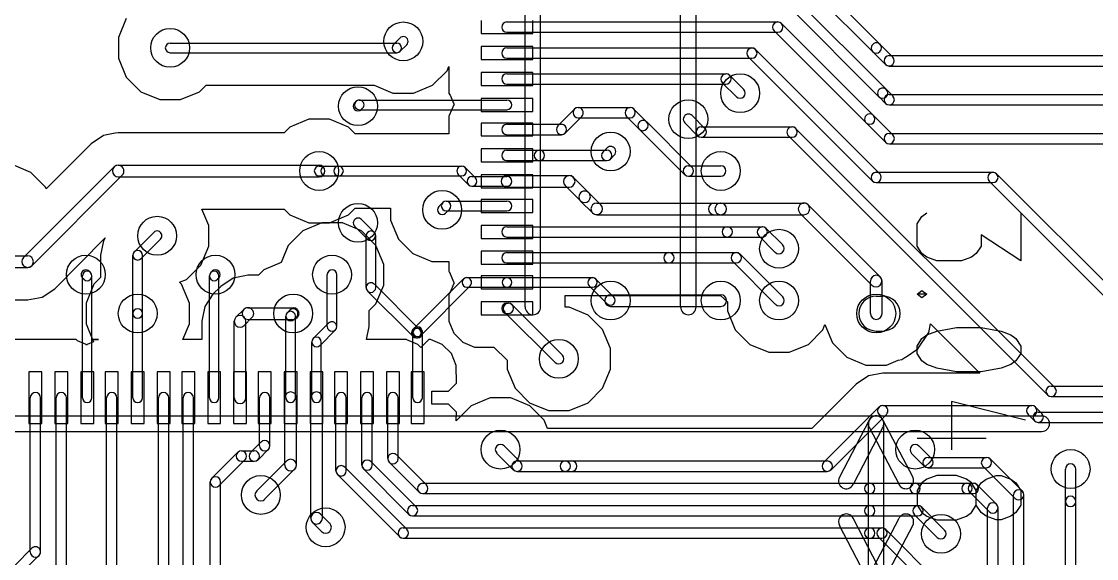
# Model space of a CAD drawing. Extents: x -29274 to 69862, y 24345 to 162744.
# Drawn here: x 44353 to 52650, y 36480 to 40624 of the extents above; entities that cross this region are included whole.
import ezdxf

# ---------------------------------------------------------------- set-up
doc = ezdxf.new("R2010")
doc.units = 0
doc.layers.add('BLACK', color=1, linetype='CONTINUOUS')

msp = doc.modelspace()

# ---------------------------------------------------------------- linework, layer by layer
at = {"layer": 'BLACK'}
for p, q in [((48240, 38421), (48240, 48049)), ((48360, 38421), (48360, 48049)), ((49440, 38421), (49440, 48049)), ((49560, 38421), (49560, 48049)), ((50229, 41198), (50978, 40449)), ((50172, 41141), (50921, 40392)), ((50971, 40042), (50272, 40741)), ((51028, 40099), (50329, 40798)), ((45162, 40646), (45101, 40500)), ((45162, 40646), (45101, 40500)), ((47900, 40630), (47900, 40530)), ((48100, 40620), (50190, 40620)), ((48300, 40530), (48300, 40630)), ((50218, 40608), (50928, 39898)), ((45101, 40500), (45101, 40341)), ((45101, 40500), (45101, 40341)), ((47224, 40446), (47274, 40496)), ((47900, 40530), (48300, 40530)), ((48100, 40540), (50190, 40540)), ((50162, 40552), (50872, 39842)), ((45500, 40457), (47250, 40457)), ((47276, 40394), (47326, 40444)), ((48300, 40430), (47900, 40430)), ((47900, 40430), (47900, 40330)), ((48100, 40420), (49990, 40420)), ((48300, 40330), (48300, 40430)), ((50019, 40408), (50978, 39449)), ((51078, 40349), (50979, 40448)), ((45101, 40341), (45162, 40194)), ((45101, 40341), (45162, 40194)), ((45500, 40383), (47250, 40383)), ((47900, 40330), (48300, 40330)), ((48100, 40340), (49990, 40340)), ((49962, 40351), (50921, 39392)), ((51021, 40292), (50922, 40391)), ((51050, 40360), (52800, 40360)), ((47526, 40132), (47638, 40244)), ((47526, 40132), (47638, 40244)), ((47638, 40244), (47651, 40276)), ((47638, 40244), (47651, 40276)), ((47651, 40276), (47651, 40181)), ((47651, 40276), (47651, 40181)), ((51050, 40280), (52800, 40280)), ((45162, 40194), (45274, 40082)), ((45162, 40194), (45274, 40082)), ((47651, 40181), (47651, 40081)), ((47651, 40181), (47651, 40081)), ((48300, 40230), (47900, 40230)), ((47900, 40230), (47900, 40130)), ((48100, 40220), (49790, 40220)), ((48300, 40130), (48300, 40230)), ((49819, 40208), (49928, 40099)), ((45274, 40082), (45420, 40021)), ((45274, 40082), (45420, 40021)), ((45579, 40021), (45726, 40082)), ((45579, 40021), (45726, 40082)), ((45726, 40082), (45777, 40133)), ((45726, 40082), (45777, 40133)), ((45777, 40133), (47073, 40133)), ((45777, 40133), (47073, 40133)), ((47073, 40133), (47074, 40132)), ((47073, 40133), (47074, 40132)), ((47074, 40132), (47220, 40071)), ((47074, 40132), (47220, 40071)), ((47379, 40071), (47526, 40132)), ((47379, 40071), (47526, 40132)), ((47651, 40079), (47650, 40067)), ((47651, 40079), (47650, 40067)), ((47651, 40081), (47651, 40080)), ((47651, 40081), (47651, 40080)), ((47651, 40080), (47651, 40079)), ((47651, 40080), (47651, 40079)), ((47900, 40130), (48300, 40130)), ((48100, 40140), (49790, 40140)), ((49762, 40151), (49871, 40042)), ((51078, 40049), (51029, 40098)), ((45420, 40021), (45579, 40021)), ((45420, 40021), (45579, 40021)), ((46924, 39996), (46934, 40006)), ((46960, 40017), (48100, 40017)), ((47220, 40071), (47379, 40071)), ((47220, 40071), (47379, 40071)), ((47650, 40067), (47661, 40056)), ((47650, 40067), (47661, 40056)), ((47661, 40056), (47689, 39989)), ((47661, 40056), (47689, 39989)), ((48300, 40030), (47900, 40030)), ((47900, 40030), (47900, 39930)), ((48300, 39930), (48300, 40030)), ((51021, 39992), (50972, 40041)), ((51050, 40060), (53250, 40060)), ((46960, 39943), (48100, 39943)), ((46976, 39944), (46986, 39954)), ((47689, 39981), (47653, 39897)), ((47689, 39981), (47653, 39897)), ((47689, 39989), (47693, 39985)), ((47689, 39989), (47693, 39985)), ((47693, 39985), (47689, 39981)), ((47693, 39985), (47689, 39981)), ((47900, 39930), (48300, 39930)), ((48492, 39819), (48621, 39948)), ((48650, 39960), (49050, 39960)), ((49079, 39948), (49178, 39849)), ((51050, 39980), (53250, 39980)), ((46571, 39869), (46424, 39808)), ((46571, 39869), (46424, 39808)), ((46730, 39869), (46571, 39869)), ((46730, 39869), (46571, 39869)), ((46876, 39808), (46730, 39869)), ((46876, 39808), (46730, 39869)), ((47653, 39897), (47650, 39893)), ((47653, 39897), (47650, 39893)), ((47650, 39893), (47651, 39881)), ((47650, 39893), (47651, 39881)), ((47651, 39881), (47651, 39791)), ((47651, 39881), (47651, 39791)), ((48300, 39840), (47900, 39840)), ((47900, 39840), (47900, 39740)), ((48100, 39830), (48520, 39830)), ((48300, 39740), (48300, 39840)), ((48549, 39762), (48678, 39891)), ((48650, 39880), (49050, 39880)), ((49022, 39891), (49121, 39792)), ((49528, 39499), (49179, 39848)), ((49571, 39742), (49472, 39841)), ((49628, 39799), (49529, 39898)), ((51022, 39692), (50872, 39842)), ((51078, 39748), (50928, 39898)), ((44987, 39743), (44891, 39679)), ((44987, 39743), (44891, 39679)), ((45077, 39761), (44987, 39743)), ((45077, 39761), (44987, 39743)), ((45099, 39765), (45077, 39761)), ((45099, 39765), (45077, 39761)), ((45100, 39765), (45099, 39765)), ((45100, 39765), (45099, 39765)), ((46381, 39765), (45100, 39765)), ((46381, 39765), (45100, 39765)), ((46424, 39808), (46381, 39765)), ((46424, 39808), (46381, 39765)), ((46927, 39757), (46876, 39808)), ((46927, 39757), (46876, 39808)), ((47651, 39757), (46927, 39757)), ((47651, 39757), (46927, 39757)), ((47651, 39791), (47651, 39757)), ((47651, 39791), (47651, 39757)), ((48100, 39750), (48520, 39750)), ((49471, 39442), (49122, 39791)), ((49600, 39810), (50300, 39810)), ((52328, 37798), (50328, 39798)), ((51050, 39760), (52700, 39760)), ((44889, 39677), (44544, 39332)), ((44889, 39677), (44544, 39332)), ((44891, 39679), (44889, 39677)), ((44891, 39679), (44889, 39677)), ((47900, 39740), (48300, 39740)), ((49600, 39730), (50300, 39730)), ((52272, 37742), (50272, 39742)), ((51050, 39680), (52700, 39680)), ((48300, 39640), (47900, 39640)), ((47900, 39640), (47900, 39540)), ((48100, 39630), (48350, 39630)), ((48300, 39540), (48300, 39640)), ((48350, 39630), (48870, 39630)), ((48842, 39618), (48872, 39648)), ((48898, 39562), (48928, 39592)), ((44426, 39458), (44280, 39519)), ((44426, 39458), (44280, 39519)), ((44369, 38803), (45067, 39501)), ((45100, 39515), (46650, 39515)), ((46650, 39507), (46800, 39507)), ((46700, 39507), (46800, 39507)), ((46800, 39507), (47750, 39507)), ((47856, 39417), (47777, 39496)), ((47900, 39540), (48300, 39540)), ((48100, 39550), (48350, 39550)), ((48350, 39550), (48870, 39550)), ((49500, 39510), (49750, 39510)), ((44538, 39346), (44426, 39458)), ((44538, 39346), (44426, 39458)), ((44433, 38739), (45131, 39437)), ((45100, 39425), (46650, 39425)), ((46650, 39433), (46800, 39433)), ((46700, 39433), (46800, 39433)), ((46800, 39433), (47750, 39433)), ((47803, 39364), (47724, 39443)), ((47830, 39427), (48100, 39427)), ((48300, 39440), (47900, 39440)), ((47900, 39440), (47900, 39340)), ((48100, 39435), (48580, 39435)), ((48300, 39340), (48300, 39440)), ((48612, 39421), (48731, 39302)), ((49500, 39430), (49750, 39430)), ((50950, 39460), (51850, 39460)), ((51879, 39448), (52978, 38349)), ((44544, 39332), (44538, 39346)), ((44544, 39332), (44538, 39346)), ((47830, 39353), (48100, 39353)), ((47900, 39340), (48300, 39340)), ((48100, 39345), (48580, 39345)), ((48549, 39358), (48668, 39239)), ((50950, 39380), (51850, 39380)), ((51822, 39391), (52921, 38292)), ((48300, 39250), (47900, 39250)), ((47900, 39250), (47900, 39150)), ((48300, 39150), (48300, 39250)), ((48824, 39210), (48732, 39302)), ((45799, 39049), (45746, 39175)), ((45746, 39175), (46381, 39175)), ((45799, 39049), (45746, 39175)), ((45746, 39175), (46381, 39175)), ((46381, 39175), (46424, 39132)), ((46381, 39175), (46424, 39132)), ((46876, 39132), (46927, 39183)), ((46876, 39132), (46927, 39183)), ((46927, 39183), (47201, 39183)), ((46927, 39183), (47201, 39183)), ((47201, 39183), (47201, 39091)), ((47201, 39183), (47201, 39091)), ((47604, 39226), (47574, 39196)), ((47656, 39174), (47626, 39144)), ((47630, 39237), (48100, 39237)), ((47630, 39163), (48100, 39163)), ((48760, 39146), (48668, 39238)), ((48793, 39222), (49749, 39222)), ((49700, 39222), (49750, 39222)), ((49750, 39222), (50392, 39222)), ((50981, 38653), (50425, 39209)), ((46424, 39132), (46570, 39071)), ((46424, 39132), (46570, 39071)), ((46729, 39071), (46876, 39132)), ((46729, 39071), (46876, 39132)), ((47076, 38997), (46977, 39096)), ((47201, 39091), (47262, 38944)), ((47201, 39091), (47262, 38944)), ((47900, 39150), (48300, 39150)), ((48793, 39132), (49749, 39132)), ((49700, 39132), (49750, 39132)), ((49750, 39132), (50392, 39132)), ((50917, 38589), (50361, 39145)), ((51265, 39062), (51303, 39119)), ((51303, 39119), (51341, 39147)), ((52065, 39147), (52065, 38776)), ((45224, 38846), (45374, 38996)), ((45799, 38890), (45799, 39049)), ((45799, 38890), (45799, 39049)), ((46524, 39008), (46412, 38896)), ((46524, 39008), (46412, 38896)), ((46671, 39069), (46524, 39008)), ((46671, 39069), (46524, 39008)), ((46570, 39071), (46729, 39071)), ((46570, 39071), (46729, 39071)), ((46830, 39069), (46671, 39069)), ((46830, 39069), (46671, 39069)), ((46976, 39008), (46830, 39069)), ((46976, 39008), (46830, 39069)), ((47023, 38944), (46924, 39043)), ((47088, 38896), (46976, 39008)), ((47088, 38896), (46976, 39008)), ((48300, 39050), (47900, 39050)), ((47900, 39050), (47900, 38950)), ((48100, 39040), (49800, 39040)), ((48300, 38950), (48300, 39050)), ((49800, 39040), (50070, 39040)), ((50099, 39028), (50228, 38899)), ((51265, 38890), (51265, 39062)), ((44609, 38561), (45000, 38953)), ((44609, 38561), (45000, 38953)), ((44985, 38930), (44963, 38820)), ((44985, 38930), (44963, 38820)), ((45000, 38953), (44985, 38930)), ((45000, 38953), (44985, 38930)), ((45276, 38794), (45426, 38944)), ((47013, 38570), (47013, 38970)), ((47087, 38570), (47087, 38970)), ((47262, 38944), (47374, 38832)), ((47262, 38944), (47374, 38832)), ((47900, 38950), (48300, 38950)), ((48100, 38960), (49800, 38960)), ((49800, 38960), (50070, 38960)), ((50042, 38971), (50171, 38842)), ((52065, 38776), (51760, 38976)), ((51760, 38976), (51760, 38890)), ((45738, 38744), (45799, 38890)), ((45738, 38744), (45799, 38890)), ((46412, 38896), (46356, 38763)), ((46412, 38896), (46356, 38763)), ((47149, 38749), (47088, 38896)), ((47149, 38749), (47088, 38896)), ((47374, 38832), (47520, 38771)), ((47374, 38832), (47520, 38771)), ((48300, 38850), (47900, 38850)), ((47900, 38850), (47900, 38750)), ((48100, 38840), (49350, 38840)), ((48300, 38750), (48300, 38850)), ((49350, 38840), (49870, 38840)), ((51303, 38833), (51265, 38890)), ((51341, 38804), (51303, 38833)), ((51722, 38833), (51684, 38804)), ((51760, 38890), (51722, 38833)), ((43950, 38815), (44400, 38815)), ((44963, 38820), (44963, 38647)), ((44963, 38820), (44963, 38647)), ((45213, 38370), (45213, 38820)), ((45287, 38370), (45287, 38820)), ((46356, 38763), (46224, 38708)), ((46356, 38763), (46224, 38708)), ((47149, 38590), (47149, 38749)), ((47149, 38590), (47149, 38749)), ((47520, 38771), (47651, 38771)), ((47520, 38771), (47651, 38771)), ((47651, 38771), (47651, 38709)), ((47651, 38771), (47651, 38709)), ((47900, 38750), (48300, 38750)), ((48100, 38760), (49350, 38760)), ((49350, 38760), (49870, 38760)), ((49842, 38771), (50171, 38442)), ((49899, 38828), (50228, 38499)), ((51418, 38776), (51341, 38804)), ((51608, 38776), (51418, 38776)), ((51684, 38804), (51608, 38776)), ((43950, 38725), (44400, 38725)), ((44886, 38686), (44876, 38696)), ((45626, 38632), (45738, 38744)), ((45626, 38632), (45738, 38744)), ((45824, 38696), (45814, 38686)), ((46099, 38665), (46077, 38661)), ((46099, 38665), (46077, 38661)), ((46100, 38665), (46099, 38665)), ((46100, 38665), (46099, 38665)), ((46181, 38665), (46100, 38665)), ((46181, 38665), (46100, 38665)), ((46224, 38708), (46181, 38665)), ((46224, 38708), (46181, 38665)), ((46713, 38270), (46713, 38670)), ((46787, 38270), (46787, 38670)), ((47651, 38709), (47650, 38697)), ((47651, 38709), (47650, 38697)), ((47650, 38697), (47654, 38693)), ((47650, 38697), (47654, 38693)), ((47654, 38693), (47689, 38609)), ((47654, 38693), (47689, 38609)), ((44823, 37720), (44823, 38660)), ((44834, 38634), (44824, 38644)), ((44912, 38596), (44851, 38450)), ((44912, 38596), (44851, 38450)), ((44897, 37720), (44897, 38660)), ((44963, 38647), (44912, 38596)), ((44963, 38647), (44912, 38596)), ((45573, 38611), (45626, 38632)), ((45573, 38611), (45626, 38632)), ((45588, 38596), (45573, 38611)), ((45588, 38596), (45573, 38611)), ((45649, 38449), (45588, 38596)), ((45649, 38449), (45588, 38596)), ((45803, 37720), (45803, 38660)), ((45876, 38644), (45866, 38634)), ((45877, 37720), (45877, 38660)), ((45987, 38643), (45891, 38579)), ((45987, 38643), (45891, 38579)), ((46077, 38661), (45987, 38643)), ((46077, 38661), (45987, 38643)), ((47426, 38247), (47077, 38596)), ((47088, 38444), (47149, 38590)), ((47088, 38444), (47149, 38590)), ((47384, 38257), (47763, 38636)), ((47437, 38204), (47816, 38583)), ((47689, 38601), (47661, 38535)), ((47689, 38601), (47661, 38535)), ((47689, 38609), (47693, 38605)), ((47689, 38609), (47693, 38605)), ((47693, 38605), (47689, 38601)), ((47693, 38605), (47689, 38601)), ((47790, 38647), (48100, 38647)), ((48300, 38660), (47900, 38660)), ((47900, 38660), (47900, 38560)), ((48100, 38647), (48760, 38647)), ((48300, 38560), (48300, 38660)), ((48735, 38583), (48873, 38445)), ((48787, 38635), (48925, 38497)), ((50905, 38370), (50905, 38620)), ((50995, 38370), (50995, 38620)), ((44513, 38497), (44609, 38561)), ((44513, 38497), (44609, 38561)), ((45831, 38519), (45767, 38423)), ((45831, 38519), (45767, 38423)), ((45889, 38577), (45831, 38519)), ((45889, 38577), (45831, 38519)), ((45891, 38579), (45889, 38577)), ((45891, 38579), (45889, 38577)), ((47373, 38194), (47024, 38543)), ((47661, 38535), (47650, 38523)), ((47661, 38535), (47650, 38523)), ((47650, 38523), (47651, 38511)), ((47650, 38523), (47651, 38511)), ((47651, 38511), (47651, 38510)), ((47651, 38511), (47651, 38510)), ((47651, 38510), (47651, 38411)), ((47651, 38510), (47651, 38411)), ((47790, 38573), (48100, 38573)), ((47900, 38560), (48300, 38560)), ((48100, 38573), (48760, 38573)), ((48549, 38509), (48548, 38510)), ((48548, 38510), (48550, 38510)), ((48549, 38509), (48548, 38510)), ((48548, 38510), (48550, 38510)), ((48549, 38419), (48549, 38509)), ((48549, 38419), (48549, 38509)), ((48550, 38510), (49350, 38510)), ((48550, 38510), (49350, 38510)), ((48900, 38515), (49750, 38515)), ((49350, 38510), (49749, 38510)), ((49350, 38510), (49749, 38510)), ((49749, 38510), (49801, 38459)), ((49749, 38510), (49801, 38459)), ((50950, 38505), (51000, 38505)), ((51265, 38519), (51303, 38548)), ((51303, 38491), (51265, 38519)), ((51341, 38519), (51265, 38519)), ((51303, 38548), (51341, 38519)), ((51341, 38519), (51303, 38491)), ((44067, 38475), (44395, 38475)), ((44067, 38475), (44395, 38475)), ((44395, 38475), (44400, 38474)), ((44395, 38475), (44400, 38474)), ((44400, 38475), (44513, 38497)), ((44400, 38475), (44513, 38497)), ((44400, 38474), (44400, 38475)), ((44400, 38474), (44400, 38475)), ((44851, 38450), (44851, 38291)), ((44851, 38450), (44851, 38291)), ((45649, 38290), (45649, 38449)), ((45649, 38290), (45649, 38449)), ((45767, 38423), (45744, 38310)), ((45767, 38423), (45744, 38310)), ((47037, 38393), (47088, 38444)), ((47037, 38393), (47088, 38444)), ((48300, 38460), (47900, 38460)), ((47900, 38460), (47900, 38360)), ((48100, 38450), (48110, 38450)), ((48139, 38438), (48528, 38049)), ((48300, 38360), (48300, 38460)), ((48580, 38419), (48549, 38419)), ((48580, 38419), (48549, 38419)), ((48726, 38358), (48580, 38419)), ((48726, 38358), (48580, 38419)), ((48900, 38425), (49750, 38425)), ((49801, 38459), (49801, 38391)), ((49801, 38459), (49801, 38391)), ((45213, 37720), (45213, 38370)), ((45287, 37720), (45287, 38370)), ((46008, 38342), (46068, 38402)), ((46072, 38278), (46132, 38338)), ((46100, 38415), (46450, 38415)), ((46393, 37720), (46393, 38350)), ((46404, 38376), (46424, 38396)), ((46456, 38324), (46476, 38344)), ((46467, 37720), (46467, 38350)), ((47037, 38270), (47037, 38393)), ((47037, 38270), (47037, 38393)), ((47651, 38411), (47651, 38311)), ((47651, 38411), (47651, 38311)), ((47900, 38360), (48300, 38360)), ((48082, 38381), (48471, 37992)), ((48100, 38370), (48110, 38370)), ((48838, 38246), (48726, 38358)), ((48838, 38246), (48726, 38358)), ((49801, 38391), (49862, 38244)), ((49801, 38391), (49862, 38244)), ((44851, 38291), (44901, 38170)), ((44851, 38291), (44901, 38170)), ((45598, 38169), (45649, 38290)), ((45598, 38169), (45649, 38290)), ((45744, 38310), (45745, 38306)), ((45744, 38310), (45745, 38306)), ((45745, 38306), (45745, 38170)), ((45745, 38306), (45745, 38170)), ((45995, 37720), (45995, 38310)), ((46085, 37720), (46085, 38310)), ((46100, 38325), (46450, 38325)), ((46604, 38177), (46723, 38296)), ((47016, 38169), (47037, 38270)), ((47016, 38169), (47037, 38270)), ((47400, 38257), (47410, 38257)), ((47651, 38311), (47689, 38219)), ((47651, 38311), (47689, 38219)), ((50538, 38244), (50554, 38284)), ((50538, 38244), (50554, 38284)), ((50554, 38284), (50612, 38144)), ((50554, 38284), (50612, 38144)), ((51356, 38223), (51369, 38291)), ((51356, 38223), (51369, 38291)), ((51369, 38291), (51750, 37910)), ((51369, 38291), (51750, 37910)), ((51418, 38233), (51570, 38262)), ((51570, 38262), (51760, 38262)), ((51760, 38262), (51913, 38233)), ((44360, 38169), (44261, 38169)), ((44360, 38169), (44261, 38169)), ((44361, 38169), (44360, 38169)), ((44361, 38169), (44360, 38169)), ((44461, 38169), (44361, 38169)), ((44461, 38169), (44361, 38169)), ((44560, 38169), (44461, 38169)), ((44560, 38169), (44461, 38169)), ((44561, 38169), (44560, 38169)), ((44561, 38169), (44560, 38169)), ((44661, 38169), (44561, 38169)), ((44661, 38169), (44561, 38169)), ((44760, 38169), (44661, 38169)), ((44760, 38169), (44661, 38169)), ((44774, 38169), (44760, 38169)), ((44774, 38169), (44760, 38169)), ((44784, 38159), (44774, 38169)), ((44784, 38159), (44774, 38169)), ((44901, 38170), (44947, 38170)), ((44901, 38170), (44947, 38170)), ((44946, 38169), (44901, 38169)), ((44901, 38169), (44908, 38152)), ((44946, 38169), (44901, 38169)), ((44901, 38169), (44908, 38152)), ((44947, 38170), (44946, 38169)), ((44947, 38170), (44946, 38169)), ((45641, 38169), (45598, 38169)), ((45641, 38169), (45598, 38169)), ((45740, 38169), (45641, 38169)), ((45740, 38169), (45641, 38169)), ((45745, 38170), (45740, 38170)), ((45740, 38170), (45740, 38169)), ((45745, 38170), (45740, 38170)), ((45740, 38170), (45740, 38169)), ((46657, 38124), (46776, 38243)), ((47021, 38169), (47016, 38169)), ((47021, 38169), (47016, 38169)), ((47120, 38169), (47021, 38169)), ((47120, 38169), (47021, 38169)), ((47121, 38169), (47120, 38169)), ((47121, 38169), (47120, 38169)), ((47221, 38169), (47121, 38169)), ((47221, 38169), (47121, 38169)), ((47310, 38169), (47221, 38169)), ((47310, 38169), (47221, 38169)), ((47320, 38169), (47310, 38169)), ((47320, 38169), (47310, 38169)), ((47324, 38169), (47320, 38169)), ((47324, 38169), (47320, 38169)), ((47326, 38167), (47324, 38169)), ((47326, 38167), (47324, 38169)), ((47411, 38131), (47326, 38167)), ((47411, 38131), (47326, 38167)), ((47373, 38220), (47373, 38230)), ((47373, 37720), (47373, 38220)), ((47400, 38183), (47410, 38183)), ((47496, 38169), (47435, 38108)), ((47496, 38169), (47435, 38108)), ((47447, 38220), (47447, 38230)), ((47447, 37720), (47447, 38220)), ((47510, 38169), (47496, 38169)), ((47510, 38169), (47496, 38169)), ((47601, 38131), (47510, 38169)), ((47601, 38131), (47510, 38169)), ((47689, 38219), (47759, 38149)), ((47689, 38219), (47759, 38149)), ((48899, 38099), (48838, 38246)), ((48899, 38099), (48838, 38246)), ((49862, 38244), (49974, 38132)), ((49862, 38244), (49974, 38132)), ((50426, 38132), (50538, 38244)), ((50426, 38132), (50538, 38244)), ((50950, 38235), (51000, 38235)), ((51265, 38119), (51303, 38176)), ((51272, 38098), (51356, 38223)), ((51272, 38098), (51356, 38223)), ((51303, 38176), (51341, 38205)), ((51341, 38205), (51418, 38233)), ((51913, 38233), (51989, 38205)), ((51989, 38205), (52027, 38176)), ((52027, 38176), (52065, 38119)), ((44851, 38131), (44784, 38159)), ((44851, 38131), (44784, 38159)), ((44855, 38127), (44851, 38131)), ((44855, 38127), (44851, 38131)), ((44859, 38131), (44855, 38127)), ((44859, 38131), (44855, 38127)), ((44908, 38152), (44859, 38131)), ((44908, 38152), (44859, 38131)), ((46593, 37720), (46593, 38150)), ((46667, 37720), (46667, 38150)), ((47435, 38107), (47411, 38131)), ((47435, 38107), (47411, 38131)), ((47435, 38108), (47435, 38107)), ((47435, 38108), (47435, 38107)), ((47671, 38061), (47601, 38131)), ((47671, 38061), (47601, 38131)), ((47759, 38149), (47850, 38111)), ((47759, 38149), (47850, 38111)), ((47850, 38111), (47949, 38111)), ((47850, 38111), (47949, 38111)), ((47949, 38111), (47999, 38111)), ((47949, 38111), (47999, 38111)), ((47999, 38111), (48101, 38009)), ((47999, 38111), (48101, 38009)), ((48899, 37940), (48899, 38099)), ((48899, 37940), (48899, 38099)), ((49974, 38132), (50120, 38071)), ((49974, 38132), (50120, 38071)), ((50279, 38071), (50426, 38132)), ((50279, 38071), (50426, 38132)), ((50612, 38144), (50724, 38032)), ((50612, 38144), (50724, 38032)), ((51180, 38037), (51272, 38098)), ((51180, 38037), (51272, 38098)), ((51265, 38062), (51265, 38119)), ((52065, 38119), (52065, 38062)), ((47709, 37969), (47671, 38061)), ((47709, 37969), (47671, 38061)), ((48101, 38009), (48101, 37941)), ((48101, 38009), (48101, 37941)), ((50120, 38071), (50279, 38071)), ((50120, 38071), (50279, 38071)), ((50724, 38032), (50870, 37971)), ((50724, 38032), (50870, 37971)), ((51029, 37971), (51119, 38009)), ((51029, 37971), (51119, 38009)), ((51119, 38009), (51147, 38014)), ((51119, 38009), (51147, 38014)), ((51147, 38014), (51170, 38030)), ((51147, 38014), (51170, 38030)), ((51170, 38030), (51176, 38032)), ((51170, 38030), (51176, 38032)), ((51176, 38032), (51180, 38037)), ((51176, 38032), (51180, 38037)), ((51303, 38005), (51265, 38062)), ((51341, 37976), (51303, 38005)), ((52027, 38005), (51989, 37976)), ((52065, 38062), (52027, 38005)), ((44510, 37920), (44410, 37920)), ((44410, 37920), (44410, 37520)), ((44510, 37520), (44510, 37920)), ((44710, 37920), (44610, 37920)), ((44610, 37920), (44610, 37520)), ((44710, 37520), (44710, 37920)), ((44910, 37920), (44810, 37920)), ((44810, 37920), (44810, 37520)), ((44910, 37520), (44910, 37920)), ((45100, 37920), (45000, 37920)), ((45000, 37920), (45000, 37520)), ((45100, 37520), (45100, 37920)), ((45300, 37920), (45200, 37920)), ((45200, 37920), (45200, 37520)), ((45300, 37520), (45300, 37920)), ((45500, 37920), (45400, 37920)), ((45400, 37920), (45400, 37520)), ((45500, 37520), (45500, 37920)), ((45690, 37920), (45590, 37920)), ((45590, 37920), (45590, 37520)), ((45690, 37520), (45690, 37920)), ((45890, 37920), (45790, 37920)), ((45790, 37920), (45790, 37520)), ((45890, 37520), (45890, 37920)), ((46090, 37920), (45990, 37920)), ((45990, 37920), (45990, 37520)), ((46090, 37520), (46090, 37920)), ((46280, 37920), (46180, 37920)), ((46180, 37920), (46180, 37520)), ((46280, 37520), (46280, 37920)), ((46480, 37920), (46380, 37920)), ((46380, 37920), (46380, 37520)), ((46480, 37520), (46480, 37920)), ((46680, 37920), (46580, 37920)), ((46580, 37920), (46580, 37520)), ((46680, 37520), (46680, 37920)), ((46870, 37920), (46770, 37920)), ((46770, 37920), (46770, 37520)), ((46870, 37520), (46870, 37920)), ((47070, 37920), (46970, 37920)), ((46970, 37920), (46970, 37520)), ((47070, 37520), (47070, 37920)), ((47270, 37920), (47170, 37920)), ((47170, 37920), (47170, 37520)), ((47270, 37520), (47270, 37920)), ((47460, 37920), (47360, 37920)), ((47360, 37920), (47360, 37520)), ((47460, 37520), (47460, 37920)), ((47710, 37832), (47709, 37969)), ((47710, 37832), (47709, 37969)), ((48101, 37941), (48162, 37794)), ((48101, 37941), (48162, 37794)), ((48838, 37794), (48899, 37940)), ((48838, 37794), (48899, 37940)), ((50870, 37971), (51029, 37971)), ((50870, 37971), (51029, 37971)), ((51418, 37947), (51341, 37976)), ((51570, 37919), (51418, 37947)), ((51760, 37919), (51570, 37919)), ((51913, 37947), (51760, 37919)), ((51989, 37976), (51913, 37947)), ((50889, 37888), (50795, 37825)), ((50889, 37888), (50795, 37825)), ((51000, 37910), (50889, 37888)), ((51000, 37910), (50889, 37888)), ((51750, 37910), (51000, 37910)), ((51750, 37910), (51000, 37910)), ((47519, 37670), (47519, 37770)), ((47519, 37770), (47648, 37770)), ((47519, 37670), (47519, 37770)), ((47519, 37770), (47648, 37770)), ((47648, 37770), (47710, 37832)), ((47648, 37770), (47710, 37832)), ((48162, 37794), (48274, 37682)), ((48162, 37794), (48274, 37682)), ((48726, 37682), (48838, 37794)), ((48726, 37682), (48838, 37794)), ((50795, 37825), (50452, 37482)), ((50795, 37825), (50452, 37482)), ((52300, 37810), (54600, 37810)), ((44420, 36530), (44420, 37720)), ((44500, 36530), (44500, 37720)), ((44620, 36430), (44620, 37720)), ((44700, 36430), (44700, 37720)), ((45010, 35120), (45010, 37720)), ((45090, 35120), (45090, 37720)), ((45410, 36020), (45410, 37720)), ((45490, 36020), (45490, 37720)), ((45600, 35930), (45600, 37720)), ((45680, 35930), (45680, 37720)), ((46190, 37350), (46190, 37720)), ((46270, 37350), (46270, 37720)), ((46385, 37200), (46385, 37720)), ((46475, 37200), (46475, 37720)), ((46585, 36790), (46585, 37720)), ((46675, 36790), (46675, 37720)), ((46780, 37156), (46780, 37720)), ((46860, 37156), (46860, 37720)), ((46980, 37200), (46980, 37720)), ((47060, 37200), (47060, 37720)), ((47180, 37250), (47180, 37720)), ((47260, 37250), (47260, 37720)), ((47648, 37670), (47519, 37670)), ((47648, 37670), (47519, 37670)), ((47710, 37608), (47648, 37670)), ((47710, 37608), (47648, 37670)), ((47971, 37719), (47824, 37658)), ((47971, 37719), (47824, 37658)), ((48130, 37719), (47971, 37719)), ((48130, 37719), (47971, 37719)), ((48276, 37658), (48130, 37719)), ((48276, 37658), (48130, 37719)), ((48274, 37682), (48420, 37621)), ((48274, 37682), (48420, 37621)), ((48579, 37621), (48726, 37682)), ((48579, 37621), (48726, 37682)), ((52103, 37548), (51532, 37691)), ((51532, 37691), (51532, 37319)), ((52300, 37730), (54600, 37730)), ((47709, 37541), (47710, 37608)), ((47709, 37541), (47710, 37608)), ((47824, 37658), (47712, 37546)), ((47824, 37658), (47712, 37546)), ((48388, 37546), (48276, 37658)), ((48388, 37546), (48276, 37658)), ((48420, 37621), (48579, 37621)), ((48420, 37621), (48579, 37621)), ((50544, 37221), (50971, 37648)), ((50601, 37164), (51028, 37591)), ((51000, 37660), (52150, 37660)), ((52122, 37591), (52171, 37542)), ((52179, 37648), (52228, 37599)), ((52200, 37610), (56050, 37610)), ((42700, 37580), (52228, 37580)), ((44410, 37520), (44510, 37520)), ((44610, 37520), (44710, 37520)), ((44810, 37520), (44910, 37520)), ((45000, 37520), (45100, 37520)), ((45200, 37520), (45300, 37520)), ((45400, 37520), (45500, 37520)), ((45590, 37520), (45690, 37520)), ((45790, 37520), (45890, 37520)), ((45990, 37520), (46090, 37520)), ((46180, 37520), (46280, 37520)), ((46380, 37520), (46480, 37520)), ((46580, 37520), (46680, 37520)), ((46770, 37520), (46870, 37520)), ((46970, 37520), (47070, 37520)), ((47170, 37520), (47270, 37520)), ((47360, 37520), (47460, 37520)), ((47712, 37546), (47709, 37541)), ((47712, 37546), (47709, 37541)), ((48414, 37482), (48388, 37546)), ((48414, 37482), (48388, 37546)), ((50895, 37548), (50666, 37106)), ((50889, 36320), (50889, 37520)), ((51000, 37580), (52150, 37580)), ((51002, 37548), (51232, 37106)), ((51009, 36320), (51009, 37520)), ((52200, 37530), (56050, 37530)), ((42700, 37460), (52228, 37460)), ((48550, 37482), (48414, 37482)), ((48550, 37482), (48414, 37482)), ((48600, 37482), (48550, 37482)), ((48600, 37482), (48550, 37482)), ((50452, 37482), (48600, 37482)), ((50452, 37482), (48600, 37482)), ((51002, 37492), (50773, 37050)), ((50896, 37492), (51126, 37050)), ((46201, 37378), (46122, 37299)), ((48079, 37348), (48206, 37221)), ((51799, 37405), (51265, 37405)), ((51279, 37348), (51378, 37249)), ((46021, 37298), (45822, 37099)), ((46050, 37310), (46150, 37310)), ((46258, 37321), (46179, 37242)), ((47249, 37278), (47478, 37049)), ((48022, 37291), (48149, 37164)), ((51222, 37291), (51321, 37192)), ((51350, 37260), (51800, 37260)), ((46078, 37241), (45879, 37042)), ((46050, 37230), (46150, 37230)), ((46398, 37231), (46169, 37002)), ((46849, 37184), (47328, 36705)), ((46992, 37171), (47343, 36820)), ((47049, 37228), (47400, 36877)), ((47192, 37221), (47421, 36992)), ((48178, 37232), (48550, 37232)), ((48550, 37232), (50572, 37232)), ((48550, 37232), (48600, 37232)), ((51350, 37180), (51800, 37180)), ((51772, 37191), (52021, 36942)), ((51829, 37248), (52078, 36999)), ((46461, 37168), (46232, 36939)), ((46792, 37127), (47271, 36648)), ((48178, 37152), (48550, 37152)), ((48550, 37152), (50572, 37152)), ((48550, 37152), (48600, 37152)), ((51341, 37091), (51303, 37063)), ((51418, 37120), (51341, 37091)), ((51570, 37120), (51418, 37120)), ((51646, 37091), (51570, 37120)), ((51684, 37063), (51646, 37091)), ((51760, 37063), (51799, 37091)), ((51799, 37091), (51875, 37120)), ((51875, 37120), (51913, 37120)), ((51913, 37120), (51989, 37091)), ((51989, 37091), (52027, 37063)), ((52410, 36920), (52410, 37170)), ((52490, 36920), (52490, 37170)), ((45810, 36220), (45810, 37070)), ((45890, 36220), (45890, 37070)), ((47450, 37060), (50900, 37060)), ((50900, 37060), (51250, 37060)), ((51250, 37060), (51650, 37060)), ((51303, 37063), (51265, 37005)), ((51265, 37005), (51265, 36891)), ((51650, 37060), (51700, 37060)), ((51722, 37005), (51684, 37063)), ((51722, 37005), (51760, 37063)), ((51722, 36891), (51722, 37005)), ((51728, 37048), (51878, 36898)), ((52027, 37063), (52065, 37005)), ((52065, 37005), (52065, 36891)), ((47450, 36980), (50900, 36980)), ((50900, 36980), (51250, 36980)), ((51250, 36980), (51650, 36980)), ((51650, 36980), (51700, 36980)), ((51672, 36992), (51822, 36842)), ((52010, 32820), (52010, 36970)), ((52090, 32820), (52090, 36970)), ((47372, 36888), (50900, 36888)), ((50900, 36888), (51272, 36888)), ((51265, 36891), (51303, 36834)), ((51301, 36876), (51478, 36699)), ((51684, 36834), (51722, 36891)), ((51760, 36834), (51722, 36891)), ((51810, 35920), (51810, 36870)), ((51890, 35920), (51890, 36870)), ((52065, 36891), (52027, 36834)), ((52410, 33320), (52410, 36920)), ((52490, 33320), (52490, 36920)), ((46599, 36758), (46668, 36689)), ((46662, 36821), (46731, 36752)), ((47372, 36808), (50900, 36808)), ((51002, 36349), (50773, 36791)), ((50896, 36349), (51126, 36791)), ((50900, 36808), (51272, 36808)), ((51244, 36819), (51421, 36642)), ((51303, 36834), (51341, 36805)), ((51341, 36805), (51418, 36777)), ((51418, 36777), (51570, 36777)), ((51570, 36777), (51646, 36805)), ((51646, 36805), (51684, 36834)), ((51799, 36805), (51760, 36834)), ((51875, 36777), (51799, 36805)), ((51913, 36777), (51875, 36777)), ((51989, 36805), (51913, 36777)), ((52027, 36834), (51989, 36805)), ((47300, 36716), (50900, 36716)), ((50895, 36293), (50666, 36735)), ((50900, 36716), (50994, 36716)), ((51002, 36293), (51232, 36735)), ((51023, 36704), (51678, 36049)), ((47300, 36636), (50900, 36636)), ((50900, 36636), (50994, 36636)), ((50966, 36647), (51621, 35992)), ((44122, 36248), (44432, 36558)), ((44178, 36192), (44488, 36502))]:
    msp.add_line(p, q, dxfattribs=at)
for centre in [(47300, 40470), (45500, 40420), (49900, 40070), (46950, 39970), (49500, 39870), (48900, 39620), (46650, 39470), (49750, 39470), (47600, 39170), (46950, 39070), (45400, 38970), (50200, 38870), (44850, 38670), (45850, 38670), (46750, 38670), (48900, 38470), (49750, 38470), (50200, 38470), (45250, 38370), (46450, 38370), (50950, 38370), (48500, 38020), (48050, 37320), (51250, 37320), (52450, 37170), (46200, 36970), (46700, 36720), (51450, 36670)]:
    msp.add_circle(centre, 150, dxfattribs=at)
for centre, radius, start, end in [((48100, 40580), 40, 90, 270), ((50190, 40580), 40, 45, 225), ((50190, 40580), 40, 270, 450), ((47300, 40470), 37, 315, 495), ((45500, 40420), 37, 90, 270), ((47250, 40420), 37, 135, 315), ((47250, 40420), 37, 270, 450), ((48100, 40380), 40, 90, 270), ((49991, 40379), 40, 45, 225), ((49990, 40380), 40, 270, 450), ((50951, 40419), 40, 405, 585), ((50950, 40420), 40, 225, 405), ((51050, 40320), 40, 90, 270), ((51049, 40321), 40, 225, 405), ((48100, 40180), 40, 90, 270), ((49791, 40179), 40, 45, 225), ((49790, 40180), 40, 270, 450), ((49899, 40071), 40, 225, 405), ((51000, 40070), 40, 405, 585), ((50999, 40071), 40, 225, 405), ((46950, 39970), 37, 135, 315), ((46960, 39980), 37, 90, 270), ((46960, 39980), 37, 315, 495), ((48100, 39980), 37, 270, 450), ((51050, 40020), 40, 90, 270), ((51050, 40020), 40, 225, 405), ((48650, 39920), 40, 90, 270), ((48649, 39919), 40, 315, 495), ((49051, 39919), 40, 45, 225), ((49050, 39920), 40, 270, 450), ((49501, 39869), 40, 405, 585), ((50900, 39870), 40, 405, 585), ((48100, 39790), 40, 90, 270), ((48520, 39790), 40, 270, 450), ((49150, 39820), 40, 405, 585), ((49149, 39821), 40, 225, 405), ((50900, 39870), 40, 225, 405), ((48521, 39791), 40, 135, 315), ((49600, 39770), 40, 90, 270), ((49599, 39771), 40, 225, 405), ((50300, 39770), 40, 405, 585), ((50300, 39770), 40, 270, 450), ((51050, 39720), 40, 90, 270), ((51050, 39720), 40, 225, 405), ((48900, 39620), 40, 315, 495), ((48100, 39590), 40, 90, 270), ((48350, 39590), 40, 90, 270), ((48350, 39590), 40, 270, 450), ((48870, 39590), 40, 135, 315), ((48870, 39590), 40, 270, 450), ((45100, 39470), 45, 90, 270), ((45099, 39469), 45, 315, 495), ((46650, 39470), 37, 90, 270), ((46650, 39470), 45, 270, 450), ((46700, 39470), 37, 90, 270), ((46800, 39470), 37, 90, 270), ((46800, 39470), 37, 270, 450), ((46800, 39470), 37, 270, 450), ((47750, 39470), 37, 405, 585), ((47750, 39470), 37, 270, 450), ((49500, 39470), 40, 90, 270), ((49500, 39470), 40, 225, 405), ((49750, 39470), 40, 270, 450), ((47830, 39390), 37, 90, 270), ((47830, 39390), 37, 225, 405), ((48100, 39390), 45, 90, 270), ((48100, 39390), 37, 270, 450), ((48581, 39389), 45, 45, 225), ((48580, 39390), 45, 270, 450), ((50950, 39420), 40, 90, 270), ((50949, 39421), 40, 225, 405), ((51851, 39419), 40, 45, 225), ((51850, 39420), 40, 270, 450), ((48700, 39270), 45, 405, 585), ((48699, 39271), 45, 225, 405), ((47600, 39170), 37, 135, 315), ((47630, 39200), 37, 90, 270), ((47630, 39200), 37, -45, 135), ((48100, 39200), 37, 270, 450), ((48793, 39177), 45, 90, 270), ((48792, 39178), 45, 225, 405), ((49700, 39177), 45, 90, 270), ((49750, 39177), 45, 90, 270), ((49749, 39177), 45, 270, 450), ((49750, 39177), 45, 270, 450), ((50393, 39177), 45, 405, 585), ((50392, 39177), 45, 270, 450), ((46951, 39069), 37, 405, 585), ((45400, 38970), 37, 315, 495), ((47050, 38970), 37, 360, 540), ((47049, 38971), 37, 225, 405), ((48100, 39000), 40, 90, 270), ((49800, 39000), 40, 90, 270), ((49800, 39000), 40, 270, 450), ((50071, 38999), 40, 45, 225), ((50070, 39000), 40, 270, 450), ((45250, 38820), 37, 360, 540), ((45250, 38820), 37, 135, 315), ((48100, 38800), 40, 90, 270), ((49350, 38800), 40, 90, 270), ((49350, 38800), 40, 270, 450), ((49870, 38800), 40, 45, 225), ((49870, 38800), 40, 270, 450), ((50199, 38871), 40, 225, 405), ((44401, 38771), 45, 135, 315), ((44400, 38770), 45, 270, 450), ((44850, 38670), 37, 405, 585), ((44860, 38660), 37, 360, 540), ((44860, 38660), 37, 225, 405), ((45840, 38660), 37, 360, 540), ((45840, 38660), 37, 135, 315), ((45850, 38670), 37, -45, 135), ((46750, 38670), 37, 360, 540), ((50950, 38620), 45, 360, 540), ((47050, 38570), 37, 405, 585), ((47790, 38610), 37, 90, 270), ((47790, 38610), 37, 315, 495), ((48100, 38610), 37, 90, 270), ((48100, 38610), 37, 270, 450), ((48761, 38609), 37, 45, 225), ((48760, 38610), 37, 270, 450), ((50949, 38621), 45, 225, 405), ((47050, 38570), 37, 180, 360), ((48900, 38470), 45, 90, 270), ((49750, 38470), 45, 270, 450), ((50200, 38470), 40, 225, 405), ((50950, 38370), 135, 90, 270), ((51000, 38370), 135, 270, 450), ((48100, 38410), 40, 90, 270), ((48111, 38409), 40, 45, 225), ((48110, 38410), 40, 270, 450), ((48300, 38421), 60, 180, 360), ((48899, 38471), 37, 225, 405), ((49500, 38421), 60, 180, 360), ((45250, 38370), 37, 360, 540), ((45250, 38370), 37, 180, 360), ((46040, 38310), 45, 360, 540), ((46040, 38310), 45, 135, 315), ((46100, 38370), 45, 90, 270), ((46100, 38370), 45, 315, 495), ((46430, 38350), 37, 360, 540), ((46430, 38350), 37, 135, 315), ((46450, 38370), 37, 315, 495), ((46450, 38370), 45, 270, 450), ((50950, 38370), 45, 180, 360), ((46750, 38270), 37, 180, 360), ((46749, 38269), 37, 315, 495), ((47400, 38220), 37, 90, 270), ((47410, 38230), 37, 360, 540), ((47410, 38220), 37, 360, 540), ((47410, 38230), 37, 135, 315), ((47410, 38220), 37, 270, 450), ((46630, 38150), 37, 360, 540), ((46631, 38151), 37, 135, 315), ((47410, 38220), 37, 180, 360), ((47400, 38220), 37, 225, 405), ((48499, 38021), 40, 225, 405), ((44460, 37720), 40, 360, 540), ((44660, 37720), 40, 360, 540), ((45050, 37720), 40, 360, 540), ((45450, 37720), 40, 360, 540), ((45640, 37720), 40, 360, 540), ((46230, 37720), 40, 360, 540), ((46430, 37720), 45, 360, 540), ((46630, 37720), 45, 360, 540), ((46820, 37720), 40, 360, 540), ((47020, 37720), 40, 360, 540), ((47220, 37720), 40, 360, 540), ((52300, 37770), 40, 90, 270), ((52300, 37770), 40, 225, 405), ((44860, 37720), 37, 180, 360), ((45250, 37720), 37, 180, 360), ((45840, 37720), 37, 180, 360), ((46040, 37720), 45, 180, 360), ((46430, 37720), 37, 180, 360), ((46630, 37720), 37, 180, 360), ((47410, 37720), 37, 180, 360), ((51000, 37620), 40, 90, 270), ((51000, 37620), 40, 315, 495), ((52150, 37620), 40, 45, 225), ((52150, 37620), 40, 270, 450), ((52200, 37570), 40, 90, 270), ((52200, 37570), 40, 225, 405), ((50949, 37520), 60, 360, 540), ((50949, 37520), 60, 27, 207), ((50949, 37520), 60, -27, 152), ((52228, 37520), 60, 270, 450), ((46230, 37350), 40, 180, 360), ((46230, 37350), 40, -45, 135), ((48050, 37320), 40, 45, 225), ((51251, 37319), 40, 45, 225), ((46050, 37270), 40, 90, 270), ((46050, 37270), 40, -45, 135), ((46150, 37270), 40, 135, 315), ((46150, 37270), 40, 270, 450), ((47220, 37250), 40, 45, 225), ((51350, 37220), 40, 90, 270), ((51801, 37219), 40, 45, 225), ((51800, 37220), 40, 270, 450), ((46430, 37200), 45, 180, 360), ((46430, 37200), 45, -45, 135), ((46820, 37156), 40, 45, 225), ((47020, 37200), 40, 180, 360), ((47021, 37199), 40, 45, 225), ((47220, 37250), 40, 180, 360), ((48178, 37192), 40, 90, 270), ((48178, 37192), 40, 225, 405), ((48550, 37192), 40, 90, 270), ((48550, 37192), 40, 90, 270), ((48550, 37192), 40, 270, 450), ((48600, 37192), 40, 270, 450), ((50572, 37192), 40, 135, 315), ((50572, 37192), 40, 270, 450), ((51349, 37221), 40, 225, 405), ((52450, 37170), 40, 360, 540), ((45850, 37070), 40, 360, 540), ((45850, 37070), 40, 135, 315), ((46820, 37156), 40, 180, 360), ((50719, 37078), 60, 152, 332), ((51179, 37078), 60, 207, 387), ((47450, 37020), 40, 90, 270), ((47450, 37020), 40, 225, 405), ((50900, 37020), 40, 90, 270), ((50900, 37020), 40, 270, 450), ((51250, 37020), 40, 90, 270), ((51250, 37020), 40, 270, 450), ((51650, 37020), 40, 90, 270), ((51650, 37020), 40, 270, 450), ((51700, 37020), 40, 45, 225), ((51700, 37020), 40, 270, 450), ((52050, 36970), 40, 360, 540), ((46200, 36970), 45, 135, 315), ((52049, 36971), 40, 225, 405), ((52450, 36920), 40, 360, 540), ((47372, 36848), 40, 90, 270), ((47371, 36849), 40, 225, 405), ((50900, 36848), 40, 90, 270), ((50900, 36848), 40, 270, 450), ((51273, 36847), 40, 45, 225), ((51272, 36848), 40, 270, 450), ((51850, 36870), 40, 360, 540), ((51850, 36870), 40, 225, 405), ((52450, 36920), 40, 180, 360), ((46630, 36790), 45, 45, 225), ((46630, 36790), 45, 180, 360), ((50719, 36763), 60, 387, 567), ((51179, 36763), 60, 332, 512), ((46700, 36720), 45, 225, 405), ((47300, 36676), 40, 90, 270), ((47300, 36676), 40, 225, 405), ((50900, 36676), 40, 90, 270), ((50900, 36676), 40, 270, 450), ((50995, 36675), 40, 45, 225), ((50994, 36676), 40, 270, 450), ((51449, 36671), 40, 225, 405), ((44460, 36530), 40, 180, 360), ((44460, 36530), 40, 315, 495)]:
    msp.add_arc(centre, radius, start, end, dxfattribs=at)

doc.saveas('drawing.dxf')
